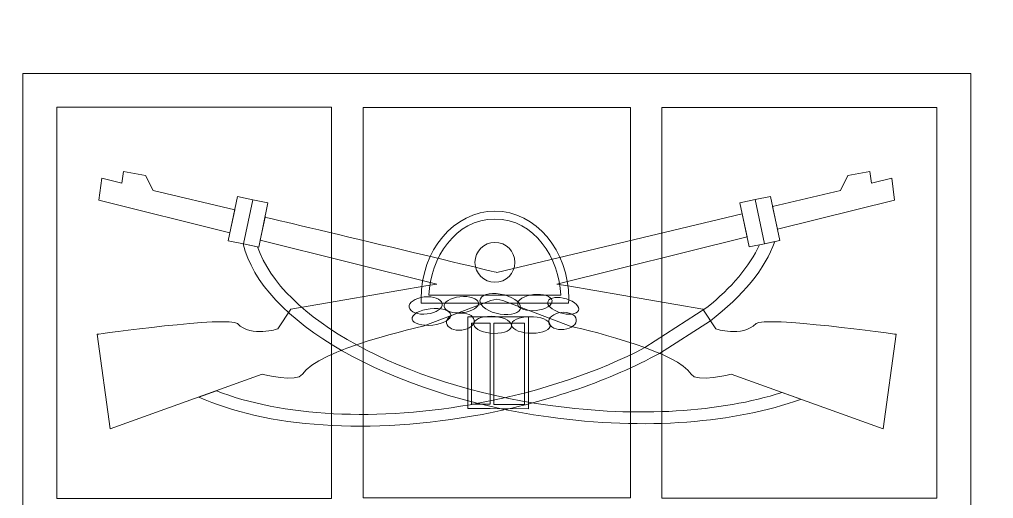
# Model space of a CAD drawing. Header units: millimetres. Extents: x -30 to 30, y -30 to 30.
# Drawn here: x -9.31 to 9.69, y 7.23 to 16.57 of the extents above; entities that cross this region are included whole.
import ezdxf

# ---------------------------------------------------------------- set-up
doc = ezdxf.new("R2010")
doc.units = ezdxf.units.MM
doc.header["$MEASUREMENT"] = 0
doc.layers.add('Camada 1', color=7, linetype='Continuous')

msp = doc.modelspace()

# ---------------------------------------------------------------- linework, layer by layer
at = {"layer": 'Camada 1', "lineweight": 20}
for points, knots in [([(0, 30), (16.5685, 30), (30, 16.5685), (30, 0), (30, 0), (30, -16.5686), (16.5685, -30), (0, -30), (0, -30), (-16.5685, -30), (-30, -16.5686), (-30, 0), (-30, 0), (-30, 16.5685), (-16.5685, 30), (0, 30)], [0, 0, 0, 0, 0.2, 0.2, 0.2, 0.2, 0.4, 0.4, 0.4, 0.4, 0.6, 0.6, 0.6, 0.6, 1, 1, 1, 1]), ([(0, 28.5), (15.7401, 28.5), (28.5, 15.7401), (28.5, 0), (28.5, 0), (28.5, -15.7401), (15.7401, -28.5), (0, -28.5), (0, -28.5), (-15.7401, -28.5), (-28.5, -15.7401), (-28.5, 0), (-28.5, 0), (-28.5, 15.7401), (-15.7401, 28.5), (0, 28.5)], [0, 0, 0, 0, 0.2, 0.2, 0.2, 0.2, 0.4, 0.4, 0.4, 0.4, 0.6, 0.6, 0.6, 0.6, 1, 1, 1, 1]), ([(0.0541, 23.6848), (13.1709, 23.6848), (23.8041, 13.0516), (23.8041, -0.0652), (23.8041, -0.0652), (23.8041, -13.182), (13.1709, -23.8152), (0.0541, -23.8152), (0.0541, -23.8152), (-13.0627, -23.8152), (-23.6959, -13.182), (-23.6959, -0.0652), (-23.6959, -0.0652), (-23.6959, 13.0516), (-13.0627, 23.6848), (0.0541, 23.6848)], [0, 0, 0, 0, 0.2, 0.2, 0.2, 0.2, 0.4, 0.4, 0.4, 0.4, 0.6, 0.6, 0.6, 0.6, 1, 1, 1, 1]), ([(0, 22.7174), (12.5464, 22.7174), (22.7174, 12.5464), (22.7174, 0), (22.7174, 0), (22.7174, -12.5464), (12.5464, -22.7174), (0, -22.7174), (0, -22.7174), (-12.5464, -22.7174), (-22.7174, -12.5464), (-22.7174, 0), (-22.7174, 0), (-22.7174, 12.5464), (-12.5464, 22.7174), (0, 22.7174)], [0, 0, 0, 0, 0.2, 0.2, 0.2, 0.2, 0.4, 0.4, 0.4, 0.4, 0.6, 0.6, 0.6, 0.6, 1, 1, 1, 1]), ([(-0.0028, -10.597), (-0.0028, -10.597), (-0.8736, -9.9239), (-0.8736, -9.9239), (-0.8736, -9.9239), (-0.8736, -9.9239), (-8.2373, -9.9239), (-8.2373, -9.9239), (-8.2373, -9.9239), (-8.2483, -9.9249), (-8.2589, -9.925), (-8.2695, -9.925), (-8.2695, -9.925), (-8.7385, -9.925), (-9.1384, -9.5979), (-9.2258, -9.1635), (-9.2258, -9.1635), (-9.2258, -9.1635), (-9.243, -9.141), (-9.243, -9.141), (-9.243, -9.141), (-9.243, -9.141), (-9.243, -9.02), (-9.243, -9.02), (-9.243, -9.02), (-9.2434, -9.0083), (-9.2439, -8.9971), (-9.2439, -8.9859), (-9.2439, -8.9859), (-9.2439, -8.9742), (-9.2434, -8.9622), (-9.243, -8.9507), (-9.243, -8.9507), (-9.243, -8.9507), (-9.243, 15.5198), (-9.243, 15.5198), (-9.243, 15.5198), (-9.243, 15.5198), (9.2424, 15.5198), (9.2424, 15.5198), (9.2424, 15.5198), (9.2424, 15.5198), (9.2424, -8.9521), (9.2424, -8.9521), (9.2424, -8.9521), (9.2434, -8.963), (9.2439, -8.9745), (9.2439, -8.9859), (9.2439, -8.9859), (9.2439, -8.9971), (9.2434, -9.0083), (9.2424, -9.02), (9.2424, -9.02), (9.2424, -9.02), (9.2424, -9.1386), (9.2424, -9.1386), (9.2424, -9.1386), (9.2424, -9.1386), (9.2276, -9.1599), (9.2276, -9.1599), (9.2276, -9.1599), (9.1443, -9.5966), (8.758, -9.925), (8.3057, -9.925), (8.3057, -9.925), (8.2954, -9.925), (8.2847, -9.9249), (8.2732, -9.9239), (8.2732, -9.9239), (8.2732, -9.9239), (0.8182, -9.9239), (0.8182, -9.9239), (0.8182, -9.9239), (0.8182, -9.9239), (-0.0028, -10.597), (-0.0028, -10.597)], [0, 0, 0, 0, 0.05, 0.05, 0.05, 0.05, 0.1, 0.1, 0.1, 0.1, 0.15, 0.15, 0.15, 0.15, 0.2, 0.2, 0.2, 0.2, 0.25, 0.25, 0.25, 0.25, 0.3, 0.3, 0.3, 0.3, 0.35, 0.35, 0.35, 0.35, 0.4, 0.4, 0.4, 0.4, 0.45, 0.45, 0.45, 0.45, 0.5, 0.5, 0.5, 0.5, 0.55, 0.55, 0.55, 0.55, 0.6, 0.6, 0.6, 0.6, 0.65, 0.65, 0.65, 0.65, 0.7, 0.7, 0.7, 0.7, 0.75, 0.75, 0.75, 0.75, 0.8, 0.8, 0.8, 0.8, 0.85, 0.85, 0.85, 0.85, 0.9, 0.9, 0.9, 0.9, 1, 1, 1, 1]), ([(-3.2193, 14.8586), (-3.2193, 14.8586), (-8.5789, 14.8586), (-8.5789, 14.8586), (-8.5789, 14.8586), (-8.5789, 14.8586), (-8.5789, 7.2283), (-8.5789, 7.2283), (-8.5789, 7.2283), (-8.5789, 7.2283), (-3.2193, 7.2283), (-3.2193, 7.2283), (-3.2193, 7.2283), (-3.2193, 7.2283), (-3.2193, 14.8586), (-3.2193, 14.8586)], [0, 0, 0, 0, 0.2, 0.2, 0.2, 0.2, 0.4, 0.4, 0.4, 0.4, 0.6, 0.6, 0.6, 0.6, 1, 1, 1, 1]), ([(2.6057, 14.856), (2.6057, 14.856), (-2.6058, 14.856), (-2.6058, 14.856), (-2.6058, 14.856), (-2.6058, 14.856), (-2.6058, 7.242), (-2.6058, 7.242), (-2.6058, 7.242), (-2.6058, 7.242), (2.6057, 7.242), (2.6057, 7.242), (2.6057, 7.242), (2.6057, 7.242), (2.6057, 14.856), (2.6057, 14.856)], [0, 0, 0, 0, 0.2, 0.2, 0.2, 0.2, 0.4, 0.4, 0.4, 0.4, 0.6, 0.6, 0.6, 0.6, 1, 1, 1, 1]), ([(8.5794, 7.2309), (8.5794, 7.2309), (8.5794, 14.856), (8.5794, 14.856), (8.5794, 14.856), (8.5794, 14.856), (3.2192, 14.856), (3.2192, 14.856), (3.2192, 14.856), (3.2192, 14.856), (3.2192, 7.2309), (3.2192, 7.2309), (3.2192, 7.2309), (3.2192, 7.2309), (8.5794, 7.2309), (8.5794, 7.2309)], [0, 0, 0, 0, 0.2, 0.2, 0.2, 0.2, 0.4, 0.4, 0.4, 0.4, 0.6, 0.6, 0.6, 0.6, 1, 1, 1, 1]), ([(-5.1094, 12.8582), (-5.1094, 12.8582), (-6.7007, 13.2387), (-6.7007, 13.2387), (-6.7007, 13.2387), (-6.7007, 13.2387), (-6.8478, 13.5308), (-6.8478, 13.5308), (-6.8478, 13.5308), (-6.8478, 13.5308), (-7.277, 13.6062), (-7.277, 13.6062), (-7.277, 13.6062), (-7.277, 13.6062), (-7.31, 13.3779), (-7.31, 13.3779), (-7.31, 13.3779), (-7.31, 13.3779), (-7.7017, 13.4733), (-7.7017, 13.4733), (-7.7017, 13.4733), (-7.7017, 13.4733), (-7.7584, 13.0485), (-7.7584, 13.0485), (-7.7584, 13.0485), (-7.7584, 13.0485), (-5.2031, 12.4122), (-5.2031, 12.4122), (-5.2031, 12.4122), (-5.2031, 12.4122), (-5.1094, 12.8582), (-5.1094, 12.8582)], [0, 0, 0, 0, 0.1111111, 0.1111111, 0.1111111, 0.1111111, 0.2222222, 0.2222222, 0.2222222, 0.2222222, 0.3333333, 0.3333333, 0.3333333, 0.3333333, 0.4444444, 0.4444444, 0.4444444, 0.4444444, 0.5555556, 0.5555556, 0.5555556, 0.5555556, 0.6666667, 0.6666667, 0.6666667, 0.6666667, 0.7777778, 0.7777778, 0.7777778, 0.7777778, 1, 1, 1, 1]), ([(5.472, 12.4789), (5.472, 12.4789), (7.7595, 13.0485), (7.7595, 13.0485), (7.7595, 13.0485), (7.7595, 13.0485), (7.7015, 13.4733), (7.7015, 13.4733), (7.7015, 13.4733), (7.7015, 13.4733), (7.3095, 13.3779), (7.3095, 13.3779), (7.3095, 13.3779), (7.3095, 13.3779), (7.2785, 13.6062), (7.2785, 13.6062), (7.2785, 13.6062), (7.2785, 13.6062), (6.8477, 13.5308), (6.8477, 13.5308), (6.8477, 13.5308), (6.8477, 13.5308), (6.7021, 13.2387), (6.7021, 13.2387), (6.7021, 13.2387), (6.7021, 13.2387), (5.3791, 12.9222), (5.3791, 12.9222), (5.3791, 12.9222), (5.3791, 12.9222), (5.472, 12.4789), (5.472, 12.4789)], [0, 0, 0, 0, 0.1111111, 0.1111111, 0.1111111, 0.1111111, 0.2222222, 0.2222222, 0.2222222, 0.2222222, 0.3333333, 0.3333333, 0.3333333, 0.3333333, 0.4444444, 0.4444444, 0.4444444, 0.4444444, 0.5555556, 0.5555556, 0.5555556, 0.5555556, 0.6666667, 0.6666667, 0.6666667, 0.6666667, 0.7777778, 0.7777778, 0.7777778, 0.7777778, 1, 1, 1, 1]), ([(-4.9383, 12.1937), (-4.9383, 12.1937), (-5.236, 12.2561), (-5.236, 12.2561), (-5.236, 12.2561), (-5.236, 12.2561), (-5.0551, 13.1173), (-5.0551, 13.1173), (-5.0551, 13.1173), (-5.0551, 13.1173), (-4.7579, 13.0544), (-4.7579, 13.0544), (-4.7579, 13.0544), (-4.7579, 13.0544), (-4.9383, 12.1937), (-4.9383, 12.1937)], [0, 0, 0, 0, 0.2, 0.2, 0.2, 0.2, 0.4, 0.4, 0.4, 0.4, 0.6, 0.6, 0.6, 0.6, 1, 1, 1, 1]), ([(5.22, 12.1976), (5.22, 12.1976), (5.5177, 12.26), (5.5177, 12.26), (5.5177, 12.26), (5.5177, 12.26), (5.3375, 13.1206), (5.3375, 13.1206), (5.3375, 13.1206), (5.3375, 13.1206), (5.0402, 13.0582), (5.0402, 13.0582), (5.0402, 13.0582), (5.0402, 13.0582), (5.22, 12.1976), (5.22, 12.1976)], [0, 0, 0, 0, 0.2, 0.2, 0.2, 0.2, 0.4, 0.4, 0.4, 0.4, 0.6, 0.6, 0.6, 0.6, 1, 1, 1, 1]), ([(-4.6413, 12.1309), (-4.6413, 12.1309), (-4.9386, 12.1944), (-4.9386, 12.1944), (-4.9386, 12.1944), (-4.9386, 12.1944), (-4.7579, 13.0544), (-4.7579, 13.0544), (-4.7579, 13.0544), (-4.7579, 13.0544), (-4.4608, 12.9921), (-4.4608, 12.9921), (-4.4608, 12.9921), (-4.4608, 12.9921), (-4.6413, 12.1309), (-4.6413, 12.1309)], [0, 0, 0, 0, 0.2, 0.2, 0.2, 0.2, 0.4, 0.4, 0.4, 0.4, 0.6, 0.6, 0.6, 0.6, 1, 1, 1, 1]), ([(4.922, 12.1347), (4.922, 12.1347), (5.22, 12.1976), (5.22, 12.1976), (5.22, 12.1976), (5.22, 12.1976), (5.0402, 13.0582), (5.0402, 13.0582), (5.0402, 13.0582), (5.0402, 13.0582), (4.7421, 12.9954), (4.7421, 12.9954), (4.7421, 12.9954), (4.7421, 12.9954), (4.922, 12.1347), (4.922, 12.1347)], [0, 0, 0, 0, 0.2, 0.2, 0.2, 0.2, 0.4, 0.4, 0.4, 0.4, 0.6, 0.6, 0.6, 0.6, 1, 1, 1, 1]), ([(7.7879, 10.4313), (7.7879, 10.4313), (5.2083, 10.7907), (5.0562, 10.6386), (5.0562, 10.6386), (4.7772, 10.3594), (4.2707, 10.5372), (4.2707, 10.5372), (4.2707, 10.5372), (4.2707, 10.5372), (4.0184, 10.9177), (4.0184, 10.9177), (4.0184, 10.9177), (4.0184, 10.9177), (1.3834, 11.3743), (1.3834, 11.3743), (1.3834, 11.3743), (1.3834, 11.3743), (1.1716, 11.4079), (1.1716, 11.4079), (1.1716, 11.4079), (1.1716, 11.4079), (4.8809, 12.3314), (4.8809, 12.3314), (4.8809, 12.3314), (4.8809, 12.3314), (4.7867, 12.7812), (4.7867, 12.7812), (4.7867, 12.7812), (4.7867, 12.7812), (0.0005, 11.6378), (0.0005, 11.6378), (0.0005, 11.6378), (0.0002, 11.6378), (-4.5182, 12.7173), (-4.5182, 12.7173), (-4.5182, 12.7173), (-4.5182, 12.7173), (-4.6133, 12.2653), (-4.6133, 12.2653), (-4.6133, 12.2653), (-4.6133, 12.2653), (-1.1708, 11.4079), (-1.1708, 11.4079), (-1.1708, 11.4079), (-1.1708, 11.4079), (-1.3831, 11.3743), (-1.3831, 11.3743), (-1.3831, 11.3743), (-1.3831, 11.3743), (-4.0175, 10.9177), (-4.0175, 10.9177), (-4.0175, 10.9177), (-4.0175, 10.9177), (-4.2708, 10.5372), (-4.2708, 10.5372), (-4.2708, 10.5372), (-4.2708, 10.5372), (-4.7771, 10.3594), (-5.0551, 10.6386), (-5.0551, 10.6386), (-5.2081, 10.7907), (-7.7877, 10.4313), (-7.7877, 10.4313), (-7.7877, 10.4313), (-7.7877, 10.4313), (-7.7894, 10.4313), (-7.7894, 10.4313), (-7.7894, 10.4313), (-7.7894, 10.4313), (-7.5371, 8.5839), (-7.5371, 8.5839), (-7.5371, 8.5839), (-7.5371, 8.5839), (-4.5749, 9.6495), (-4.5749, 9.6495), (-4.5749, 9.6495), (-4.5749, 9.6495), (-3.8872, 9.4793), (-3.7888, 9.6495), (-3.7888, 9.6495), (-3.5109, 10.131), (-1.4339, 10.5882), (-1.4339, 10.5882), (-1.4339, 10.5882), (-1.4339, 10.5882), (-0.117, 11.087), (-0.117, 11.087), (-0.117, 11.087), (-0.117, 11.087), (0.0005, 11.1157), (0.0005, 11.1157), (0.0005, 11.1157), (0.0005, 11.1157), (0.1171, 11.087), (0.1171, 11.087), (0.1171, 11.087), (0.1171, 11.087), (1.4348, 10.5882), (1.4348, 10.5882), (1.4348, 10.5882), (1.911, 10.4834), (3.5465, 10.0703), (3.7901, 9.6495), (3.7901, 9.6495), (3.889, 9.4793), (4.5747, 9.6495), (4.5747, 9.6495), (4.5747, 9.6495), (4.5747, 9.6495), (7.5375, 8.5839), (7.5375, 8.5839), (7.5375, 8.5839), (7.5375, 8.5839), (7.7894, 10.4313), (7.7894, 10.4313), (7.7894, 10.4313), (7.7894, 10.4313), (7.7879, 10.4313), (7.7879, 10.4313)], [0, 0, 0, 0, 0.0322581, 0.0322581, 0.0322581, 0.0322581, 0.0645161, 0.0645161, 0.0645161, 0.0645161, 0.0967742, 0.0967742, 0.0967742, 0.0967742, 0.1290323, 0.1290323, 0.1290323, 0.1290323, 0.1612903, 0.1612903, 0.1612903, 0.1612903, 0.1935484, 0.1935484, 0.1935484, 0.1935484, 0.2258065, 0.2258065, 0.2258065, 0.2258065, 0.2580645, 0.2580645, 0.2580645, 0.2580645, 0.2903226, 0.2903226, 0.2903226, 0.2903226, 0.3225806, 0.3225806, 0.3225806, 0.3225806, 0.3548387, 0.3548387, 0.3548387, 0.3548387, 0.3870968, 0.3870968, 0.3870968, 0.3870968, 0.4193548, 0.4193548, 0.4193548, 0.4193548, 0.4516129, 0.4516129, 0.4516129, 0.4516129, 0.483871, 0.483871, 0.483871, 0.483871, 0.516129, 0.516129, 0.516129, 0.516129, 0.5483871, 0.5483871, 0.5483871, 0.5483871, 0.5806452, 0.5806452, 0.5806452, 0.5806452, 0.6129032, 0.6129032, 0.6129032, 0.6129032, 0.6451613, 0.6451613, 0.6451613, 0.6451613, 0.6774194, 0.6774194, 0.6774194, 0.6774194, 0.7096774, 0.7096774, 0.7096774, 0.7096774, 0.7419355, 0.7419355, 0.7419355, 0.7419355, 0.7741935, 0.7741935, 0.7741935, 0.7741935, 0.8064516, 0.8064516, 0.8064516, 0.8064516, 0.8387097, 0.8387097, 0.8387097, 0.8387097, 0.8709677, 0.8709677, 0.8709677, 0.8709677, 0.9032258, 0.9032258, 0.9032258, 0.9032258, 0.9354839, 0.9354839, 0.9354839, 0.9354839, 1, 1, 1, 1]), ([(1.4013, 11.0394), (1.4024, 11.0675), (1.405, 11.0951), (1.405, 11.1239), (1.405, 11.1239), (1.405, 12.067), (0.7602, 12.8322), (-0.0351, 12.8322), (-0.0351, 12.8322), (-0.8306, 12.8322), (-1.4759, 12.067), (-1.4759, 11.1239), (-1.4759, 11.1239), (-1.4759, 11.0951), (-1.473, 11.0675), (-1.4722, 11.0394), (-1.4722, 11.0394), (-1.4722, 11.0394), (1.4013, 11.0394), (1.4013, 11.0394)], [0, 0, 0, 0, 0.1666667, 0.1666667, 0.1666667, 0.1666667, 0.3333333, 0.3333333, 0.3333333, 0.3333333, 0.5, 0.5, 0.5, 0.5, 0.6666667, 0.6666667, 0.6666667, 0.6666667, 1, 1, 1, 1]), ([(1.2503, 11.1933), (1.2211, 11.9092), (0.7435, 12.6783), (-0.0351, 12.6783), (-0.0351, 12.6783), (-0.8136, 12.6783), (-1.292, 11.9098), (-1.3211, 11.1933), (-1.3211, 11.1933), (-0.4641, 11.1933), (0.3932, 11.1933), (1.2503, 11.1933)], [0, 0, 0, 0, 0.25, 0.25, 0.25, 0.25, 0.5, 0.5, 0.5, 0.5, 1, 1, 1, 1]), ([(-5.4668, 9.3286), (-4.2137, 8.832), (-2.342, 8.711), (-0.3291, 9.0905), (-0.3291, 9.0905), (0.8869, 9.3203), (1.9886, 9.7017), (2.8879, 10.1709), (2.8879, 10.1709), (2.8879, 10.1709), (4.0973, 10.9504), (4.0973, 10.9504), (4.0973, 10.9504), (4.5773, 11.3391), (4.9301, 11.7559), (5.1225, 12.177), (5.1225, 12.177), (5.1225, 12.177), (5.22, 12.1976), (5.22, 12.1976), (5.22, 12.1976), (5.22, 12.1976), (5.22, 12.1976), (5.22, 12.1976), (5.22, 12.1976), (5.22, 12.1976), (5.4243, 12.2404), (5.4243, 12.2404), (5.4243, 12.2404), (5.235, 11.7087), (4.7958, 11.1787), (4.166, 10.6952), (4.166, 10.6952), (4.166, 10.6952), (3.1745, 10.0578), (3.1745, 10.0578), (3.1745, 10.0578), (2.2211, 9.5392), (1.0328, 9.117), (-0.2855, 8.868), (-0.2855, 8.868), (-2.4802, 8.454), (-4.5145, 8.617), (-5.8082, 9.2057), (-5.8082, 9.2057), (-5.8082, 9.2057), (-5.4668, 9.3286), (-5.4668, 9.3286)], [0, 0, 0, 0, 0.0769231, 0.0769231, 0.0769231, 0.0769231, 0.1538462, 0.1538462, 0.1538462, 0.1538462, 0.2307692, 0.2307692, 0.2307692, 0.2307692, 0.3076923, 0.3076923, 0.3076923, 0.3076923, 0.3846154, 0.3846154, 0.3846154, 0.3846154, 0.4615385, 0.4615385, 0.4615385, 0.4615385, 0.5384615, 0.5384615, 0.5384615, 0.5384615, 0.6153846, 0.6153846, 0.6153846, 0.6153846, 0.6923077, 0.6923077, 0.6923077, 0.6923077, 0.7692308, 0.7692308, 0.7692308, 0.7692308, 0.8461538, 0.8461538, 0.8461538, 0.8461538, 1, 1, 1, 1]), ([(5.5642, 9.2934), (5.5639, 9.2935), (5.5636, 9.2937), (5.5631, 9.2935), (5.5631, 9.2935), (4.3671, 8.9144), (2.7643, 8.7996), (1.0443, 9.0405), (1.0443, 9.0405), (-1.8807, 9.4502), (-4.1959, 10.7539), (-4.6633, 12.1358), (-4.6633, 12.1358), (-4.6633, 12.1358), (-4.9383, 12.1937), (-4.9383, 12.1937), (-4.9383, 12.1937), (-4.9383, 12.1937), (-4.9418, 12.1948), (-4.9418, 12.1948), (-4.9418, 12.1948), (-4.5944, 10.6985), (-2.1311, 9.2561), (1.0111, 8.8164), (1.0111, 8.8164), (2.9061, 8.5506), (4.6629, 8.7036), (5.9228, 9.1607), (5.9228, 9.1607), (5.9245, 9.1613), (5.9297, 9.1622), (5.9278, 9.1627), (5.9278, 9.1627), (5.9278, 9.1627), (5.5642, 9.2934), (5.5642, 9.2934)], [0, 0, 0, 0, 0.1, 0.1, 0.1, 0.1, 0.2, 0.2, 0.2, 0.2, 0.3, 0.3, 0.3, 0.3, 0.4, 0.4, 0.4, 0.4, 0.5, 0.5, 0.5, 0.5, 0.6, 0.6, 0.6, 0.6, 0.7, 0.7, 0.7, 0.7, 0.8, 0.8, 0.8, 0.8, 1, 1, 1, 1]), ([(0.3533, 11.8339), (0.3533, 11.6198), (0.18, 11.4453), (-0.0351, 11.4453), (-0.0351, 11.4453), (-0.2496, 11.4453), (-0.4239, 11.6198), (-0.4239, 11.8339), (-0.4239, 11.8339), (-0.4239, 12.049), (-0.2496, 12.2231), (-0.0351, 12.2231), (-0.0351, 12.2231), (0.18, 12.2231), (0.3533, 12.049), (0.3533, 11.8339)], [0, 0, 0, 0, 0.2, 0.2, 0.2, 0.2, 0.4, 0.4, 0.4, 0.4, 0.6, 0.6, 0.6, 0.6, 1, 1, 1, 1]), ([(0.4562, 10.9163), (0.4116, 10.8175), (0.2019, 10.7831), (-0.0116, 10.8401), (-0.0116, 10.8401), (-0.2252, 10.8963), (-0.3627, 11.0231), (-0.3185, 11.1223), (-0.3185, 11.1223), (-0.2737, 11.221), (-0.065, 11.2551), (0.1487, 11.1987), (0.1487, 11.1987), (0.3633, 11.1418), (0.5001, 11.0156), (0.4562, 10.9163)], [0, 0, 0, 0, 0.2, 0.2, 0.2, 0.2, 0.4, 0.4, 0.4, 0.4, 0.6, 0.6, 0.6, 0.6, 1, 1, 1, 1]), ([(1.0788, 11.087), (1.0935, 11.0014), (0.9547, 10.9152), (0.7699, 10.8939), (0.7699, 10.8939), (0.5849, 10.8736), (0.4228, 10.9258), (0.4087, 11.0117), (0.4087, 11.0117), (0.3947, 11.0968), (0.5337, 11.183), (0.719, 11.2047), (0.719, 11.2047), (0.9035, 11.2248), (1.0642, 11.1721), (1.0788, 11.087)], [0, 0, 0, 0, 0.2, 0.2, 0.2, 0.2, 0.4, 0.4, 0.4, 0.4, 0.6, 0.6, 0.6, 0.6, 1, 1, 1, 1]), ([(-1.0651, 11.0285), (-1.0498, 10.9371), (-1.1814, 10.8469), (-1.3586, 10.8266), (-1.3586, 10.8266), (-1.5354, 10.8068), (-1.6912, 10.8653), (-1.7063, 10.9567), (-1.7063, 10.9567), (-1.7218, 11.0475), (-1.5894, 11.1386), (-1.4132, 11.1586), (-1.4132, 11.1586), (-1.2357, 11.1781), (-1.0805, 11.1202), (-1.0651, 11.0285)], [0, 0, 0, 0, 0.2, 0.2, 0.2, 0.2, 0.4, 0.4, 0.4, 0.4, 0.6, 0.6, 0.6, 0.6, 1, 1, 1, 1]), ([(-0.3555, 11.0448), (-0.3423, 10.9593), (-0.4803, 10.8727), (-0.6659, 10.8524), (-0.6659, 10.8524), (-0.8509, 10.8315), (-1.0119, 10.8839), (-1.0259, 10.9696), (-1.0259, 10.9696), (-1.0398, 11.0557), (-0.902, 11.1412), (-0.7165, 11.1624), (-0.7165, 11.1624), (-0.5314, 11.1824), (-0.37, 11.1305), (-0.3555, 11.0448)], [0, 0, 0, 0, 0.2, 0.2, 0.2, 0.2, 0.4, 0.4, 0.4, 0.4, 0.6, 0.6, 0.6, 0.6, 1, 1, 1, 1]), ([(1.5937, 10.893), (1.5595, 10.8188), (1.3986, 10.8003), (1.2355, 10.8513), (1.2355, 10.8513), (1.0714, 10.9028), (0.9667, 11.0047), (1.0002, 11.0784), (1.0002, 11.0784), (1.0343, 11.1532), (1.1944, 11.1716), (1.3582, 11.1202), (1.3582, 11.1202), (1.5222, 11.0687), (1.6273, 10.9673), (1.5937, 10.893)], [0, 0, 0, 0, 0.2, 0.2, 0.2, 0.2, 0.4, 0.4, 0.4, 0.4, 0.6, 0.6, 0.6, 0.6, 1, 1, 1, 1]), ([(-0.8972, 10.8117), (-0.8831, 10.7238), (-1.0392, 10.6335), (-1.248, 10.61), (-1.248, 10.61), (-1.4556, 10.5865), (-1.6348, 10.6392), (-1.65, 10.7271), (-1.65, 10.7271), (-1.6642, 10.8151), (-1.5076, 10.9051), (-1.2994, 10.9286), (-1.2994, 10.9286), (-1.0917, 10.9521), (-0.9113, 10.8996), (-0.8972, 10.8117)], [0, 0, 0, 0, 0.2, 0.2, 0.2, 0.2, 0.4, 0.4, 0.4, 0.4, 0.6, 0.6, 0.6, 0.6, 1, 1, 1, 1]), ([(-0.4403, 10.7075), (-0.4257, 10.6157), (-0.5332, 10.5278), (-0.6814, 10.5117), (-0.6814, 10.5117), (-0.8306, 10.4949), (-0.9619, 10.5556), (-0.9776, 10.6469), (-0.9776, 10.6469), (-0.9924, 10.7384), (-0.884, 10.8261), (-0.7357, 10.8424), (-0.7357, 10.8424), (-0.5878, 10.8592), (-0.4549, 10.7988), (-0.4403, 10.7075)], [0, 0, 0, 0, 0.2, 0.2, 0.2, 0.2, 0.4, 0.4, 0.4, 0.4, 0.6, 0.6, 0.6, 0.6, 1, 1, 1, 1]), ([(1.5521, 10.7214), (1.5671, 10.6295), (1.459, 10.5422), (1.3108, 10.5253), (1.3108, 10.5253), (1.1624, 10.5086), (1.0295, 10.5691), (1.0142, 10.6608), (1.0142, 10.6608), (0.9999, 10.7524), (1.1073, 10.8401), (1.2559, 10.8566), (1.2559, 10.8566), (1.4049, 10.8736), (1.5371, 10.8126), (1.5521, 10.7214)], [0, 0, 0, 0, 0.2, 0.2, 0.2, 0.2, 0.4, 0.4, 0.4, 0.4, 0.6, 0.6, 0.6, 0.6, 1, 1, 1, 1]), ([(-0.1265, 8.9805), (-0.1265, 8.9805), (-0.1317, 8.9805), (-0.1317, 8.9805), (-0.1317, 8.9805), (-0.1317, 8.9805), (-0.5659, 8.9805), (-0.5659, 8.9805), (-0.5659, 8.9805), (-0.5659, 8.9805), (-0.5659, 10.773), (-0.5659, 10.773), (-0.5659, 10.773), (-0.5659, 10.773), (-0.1367, 10.773), (-0.1367, 10.773), (-0.1367, 10.773), (-0.1367, 10.773), (-0.1265, 10.773), (-0.1265, 10.773), (-0.1265, 10.773), (-0.1265, 10.773), (0.6208, 10.7707), (0.6208, 10.7707), (0.6208, 10.7707), (0.6208, 10.7707), (0.6208, 8.9781), (0.6208, 8.9781), (0.6208, 8.9781), (0.6208, 8.9781), (-0.1265, 8.9805), (-0.1265, 8.9805)], [0, 0, 0, 0, 0.1111111, 0.1111111, 0.1111111, 0.1111111, 0.2222222, 0.2222222, 0.2222222, 0.2222222, 0.3333333, 0.3333333, 0.3333333, 0.3333333, 0.4444444, 0.4444444, 0.4444444, 0.4444444, 0.5555556, 0.5555556, 0.5555556, 0.5555556, 0.6666667, 0.6666667, 0.6666667, 0.6666667, 0.7777778, 0.7777778, 0.7777778, 0.7777778, 1, 1, 1, 1]), ([(-0.1263, 10.6484), (-0.1263, 10.6484), (-0.4947, 10.6484), (-0.4947, 10.6484), (-0.4947, 10.6484), (-0.4947, 10.6484), (-0.4947, 9.0651), (-0.4947, 9.0651), (-0.4947, 9.0651), (-0.4947, 9.0651), (-0.1263, 9.0645), (-0.1263, 9.0645), (-0.1263, 9.0645), (-0.1263, 9.0645), (-0.1263, 10.6484), (-0.1263, 10.6484)], [0, 0, 0, 0, 0.2, 0.2, 0.2, 0.2, 0.4, 0.4, 0.4, 0.4, 0.6, 0.6, 0.6, 0.6, 1, 1, 1, 1]), ([(0.2893, 10.61), (0.305, 10.5173), (0.1527, 10.4453), (-0.0504, 10.4476), (-0.0504, 10.4476), (-0.2538, 10.4504), (-0.4305, 10.5267), (-0.4446, 10.6184), (-0.4446, 10.6184), (-0.4599, 10.7105), (-0.307, 10.7836), (-0.1045, 10.7813), (-0.1045, 10.7813), (0.0985, 10.779), (0.2751, 10.702), (0.2893, 10.61)], [0, 0, 0, 0, 0.2, 0.2, 0.2, 0.2, 0.4, 0.4, 0.4, 0.4, 0.6, 0.6, 0.6, 0.6, 1, 1, 1, 1]), ([(0.5401, 9.0588), (0.5401, 9.0588), (0.5401, 10.6481), (0.5401, 10.6481), (0.5401, 10.6481), (0.5401, 10.6481), (-0.0573, 10.6499), (-0.0573, 10.6499), (-0.0573, 10.6499), (-0.0573, 10.6499), (-0.0573, 10.2523), (-0.0573, 9.8551), (-0.0573, 9.8551), (-0.0573, 9.4576), (-0.0573, 9.06), (-0.0573, 9.06), (-0.0573, 9.06), (-0.0573, 9.06), (0.5401, 9.0588), (0.5401, 9.0588)], [0, 0, 0, 0, 0.1666667, 0.1666667, 0.1666667, 0.1666667, 0.3333333, 0.3333333, 0.3333333, 0.3333333, 0.5, 0.5, 0.5, 0.5, 0.6666667, 0.6666667, 0.6666667, 0.6666667, 1, 1, 1, 1]), ([(1.0443, 10.6161), (1.0581, 10.5266), (0.9022, 10.4522), (0.6944, 10.4499), (0.6944, 10.4499), (0.4864, 10.4471), (0.3058, 10.5181), (0.2912, 10.6075), (0.2912, 10.6075), (0.2769, 10.6972), (0.4341, 10.7713), (0.6424, 10.7734), (0.6424, 10.7734), (0.8498, 10.7762), (1.0303, 10.7057), (1.0443, 10.6161)], [0, 0, 0, 0, 0.2, 0.2, 0.2, 0.2, 0.4, 0.4, 0.4, 0.4, 0.6, 0.6, 0.6, 0.6, 1, 1, 1, 1])]:
    msp.add_open_spline(points, degree=3, knots=knots, dxfattribs=at)

doc.saveas('drawing.dxf')
